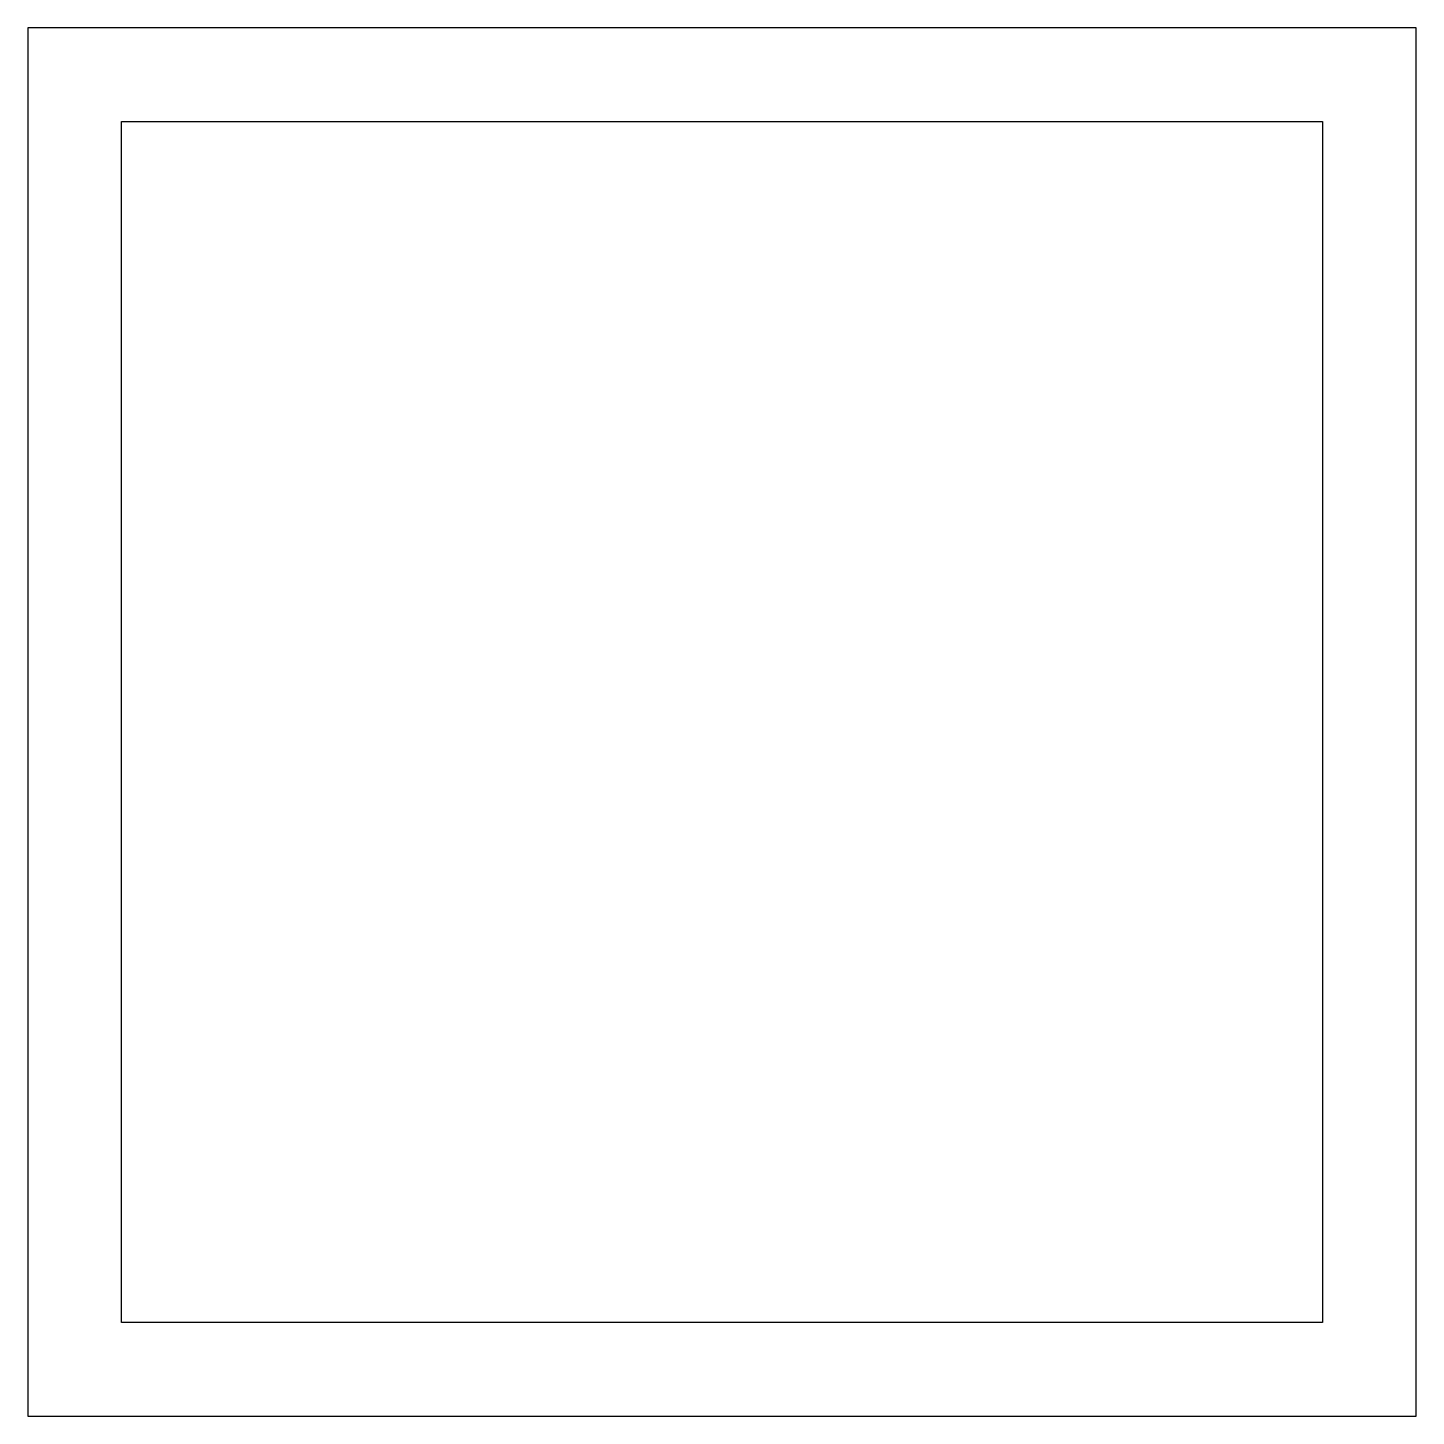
# Model space of a CAD drawing. Header units: inches. Extents: x -5.2 to 5.2, y -5.2 to 5.2.
import ezdxf

# ---------------------------------------------------------------- set-up
doc = ezdxf.new("R2010")
doc.units = ezdxf.units.IN
doc.layers.add('CUTOUTS', color=1, linetype='CONTINUOUS')
doc.layers.add('PERIMETER', color=5, linetype='CONTINUOUS')

msp = doc.modelspace()

# ---------------------------------------------------------------- linework, layer by layer
at = {"layer": 'CUTOUTS'}
for p, q in [((-4.497, -4.497), (-4.497, 4.497)), ((-4.497, 4.497), (4.497, 4.497)), ((4.497, 4.497), (4.497, -4.497)), ((4.497, -4.497), (-4.497, -4.497))]:
    msp.add_line(p, q, dxfattribs=at)
at = {"layer": 'PERIMETER'}
for p, q in [((5.2, 5.2), (-5.2, 5.2)), ((-5.2, 5.2), (-5.2, -5.2)), ((5.2, -5.2), (5.2, 5.2)), ((-5.2, -5.2), (5.2, -5.2))]:
    msp.add_line(p, q, dxfattribs=at)

doc.saveas('drawing.dxf')
